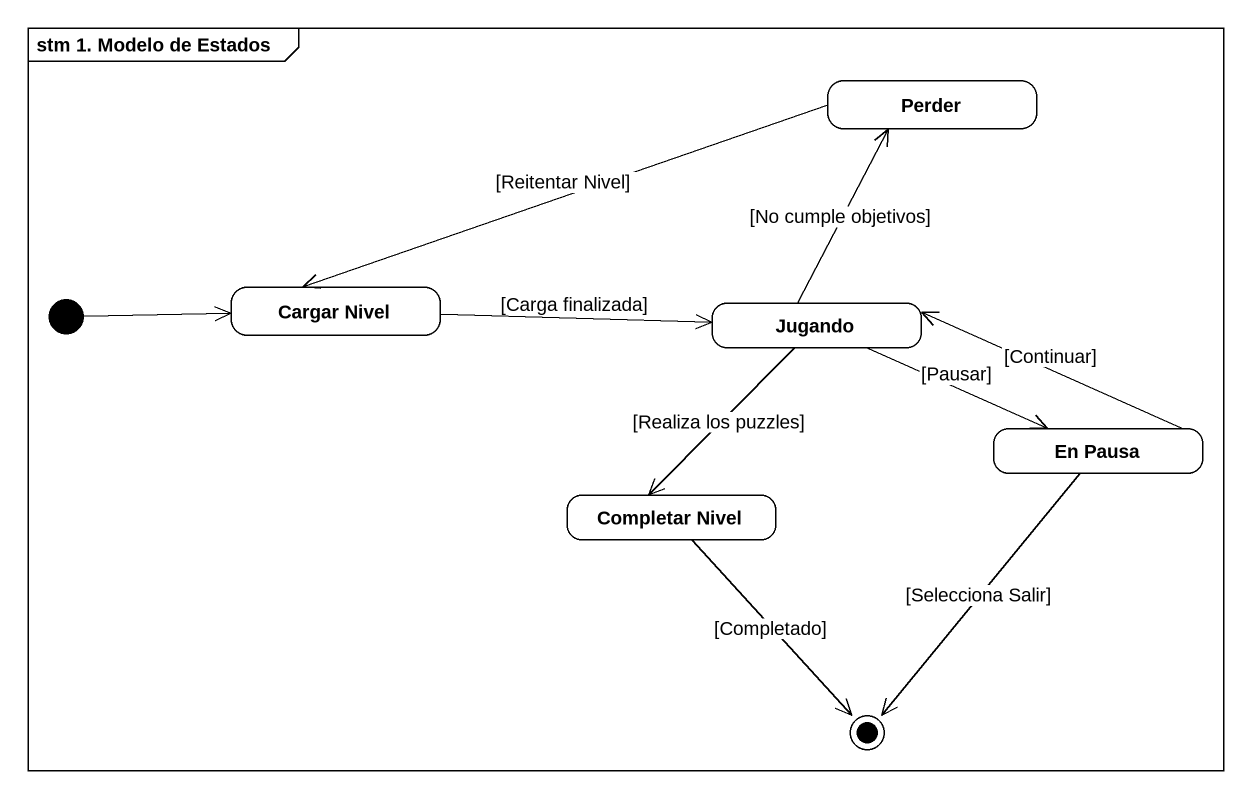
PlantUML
@startuml
mainframe stm 1. Modelo de Estados
hide empty description
state Perder
state "Cargar Nivel" as Cargar_Nivel
state Jugando
state "En Pausa" as En_Pausa
state "Completar Nivel" as Completar_Nivel
[*] -right-> Cargar_Nivel
Perder -left-> Cargar_Nivel : [Reitentar Nivel]
Cargar_Nivel -right-> Jugando : [Carga finalizada]
Jugando -up-> Perder : [No cumple objetivos]
Jugando -right-> En_Pausa : [Pausar]
Jugando --> Completar_Nivel : [Realiza los puzzles]
En_Pausa -left-> Jugando : [Continuar]
En_Pausa --> [*] : [Selecciona Salir]
Completar_Nivel --> [*] : [Completado]
@enduml
